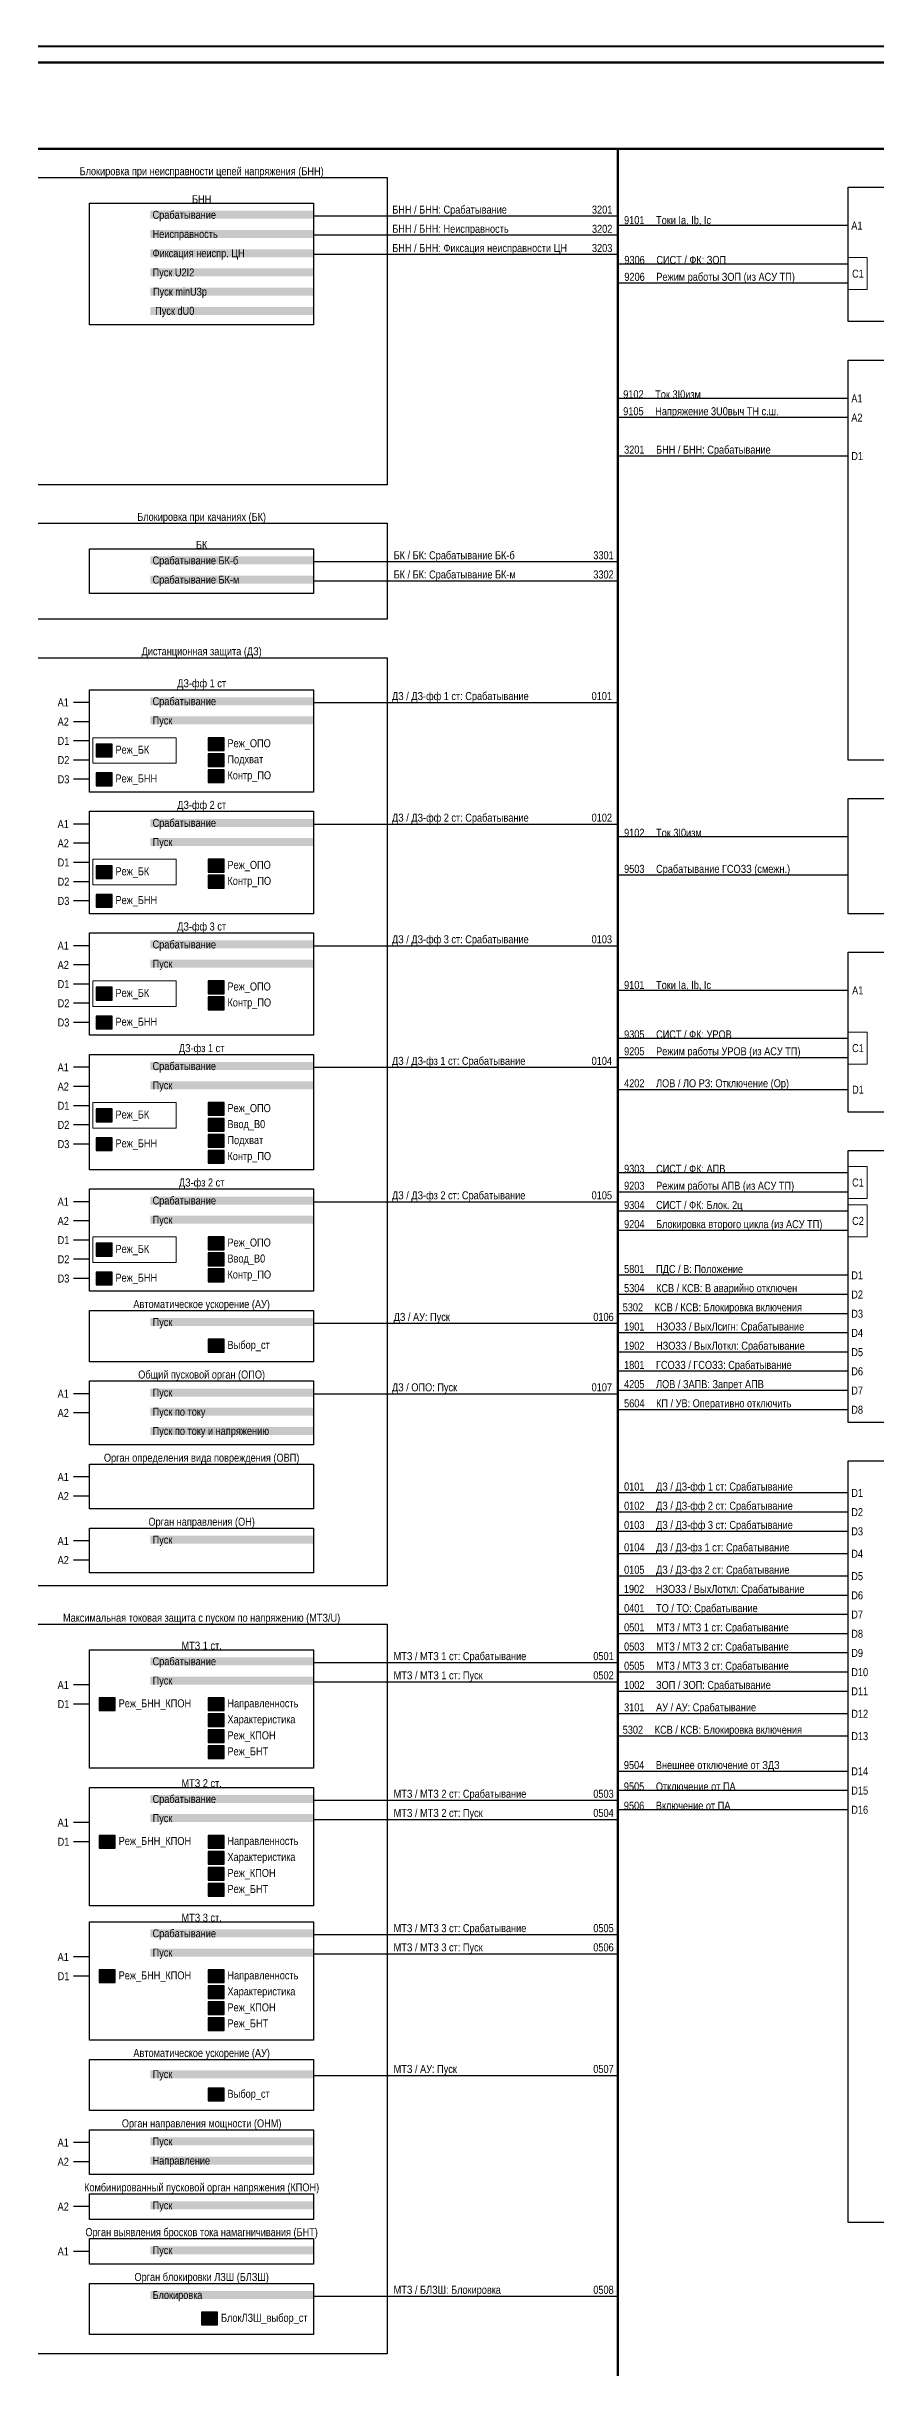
# Model space of a CAD drawing. Header units: millimetres. Extents: x 2179 to 12176, y -20554 to -12004.
# Drawn here: x 4146 to 4405, y -12869 to -12144 of the extents above; entities that cross this region are included whole.
import ezdxf
from ezdxf.enums import TextEntityAlignment as Align

# ---------------------------------------------------------------- set-up
doc = ezdxf.new("R2010")
doc.units = ezdxf.units.MM
for name, color, linetype, lineweight in [('GOOSE', 224, 'Continuous', 30), ('MMS', 190, 'Continuous', 30), ('Внутренняя шина', 4, 'Continuous', 70), ('Вход-Аналоги', 5, 'Continuous', 30), ('Линии связи', 75, 'Continuous', 30), ('Основная', 7, 'Continuous', 30), ('Сигналы внутр.', 13, 'Continuous', 30), ('Тонкая', 7, 'Continuous', 13)]:
    doc.layers.add(name, color=color, linetype=linetype, lineweight=lineweight)
doc.layers.add('Рамка внешняя', color=8, linetype='Continuous', lineweight=40, plot=False)
doc.styles.add('2.5_Gost_RD', font='ARIALN.TTF', dxfattribs={"height": 2.5})
doc.styles.add('Narrow', font='ARIALN.TTF')
doc.styles.add('Табл дан', font='ARIALN.TTF')

# ---------------------------------------------------------------- blocks, each defined once
blk = doc.blocks.new('*U15')
blk.add_lwpolyline([(0, 0), (1189, 0), (1189, 841), (0, 841)], close=True)
at = {"lineweight": 50}
blk.add_lwpolyline([(20, 836), (1184, 836), (1184, 5), (20, 5)], close=True, dxfattribs=at)
at = {"style": '2.5_Gost_RD', "flags": 8}
blk.add_attdef('ФОРМАТ', text='', height=2.5, dxfattribs=at).set_placement((1134, 4), align=Align.TOP_LEFT)
blk = doc.blocks.new('SW.3')
at = {"true_color": 0xadddf7}
h = blk.add_hatch(color=141, dxfattribs=at)
h.dxf.hatch_style = 1
h.paths.add_polyline_path([(5, 2), (0, 2), (0, -2), (5, -2)])
blk.add_lwpolyline([(5, 2), (0, 2), (0, -2), (5, -2)], close=True)
for points in [[(2, 1), (1, 1)], [(1, 0), (2, 0)], [(3, 0), (2, 1)], [(4, 0), (3, 0)], [(2, -1), (1, -1)]]:
    blk.add_lwpolyline(points)
blk = doc.blocks.new('SW.2')
at = {"true_color": 0xadddf7}
h = blk.add_hatch(color=141, dxfattribs=at)
h.dxf.hatch_style = 1
h.paths.add_polyline_path([(5, 2), (0, 2), (0, -2), (5, -2)])
blk.add_lwpolyline([(5, 2), (0, 2), (0, -2), (5, -2)], close=True)
for points in [[(1, 0), (2, 0)], [(2, 0), (3, 1)], [(3, 0), (4, 0)]]:
    blk.add_lwpolyline(points)

msp = doc.modelspace()

# ---------------------------------------------------------------- linework, layer by layer
at = {"layer": 'Внутренняя шина'}
for points in [[(4064, -12176), (4778, -12176)], [(4324, -12947), (4324, -12176)]]:
    msp.add_lwpolyline(points, dxfattribs=at)
at = {"layer": 'Линии связи'}
for points in [[(4324, -12197), (4229, -12197)], [(4324, -12203), (4229, -12203)], [(4324, -12209), (4229, -12209)], [(4396, -12212), (4324.09, -12212)], [(4396, -12218), (4324.09, -12218)], [(4396, -12260), (4324, -12260)], [(4396, -12272), (4324, -12272)], [(4229, -12305), (4324, -12305)], [(4229, -12311), (4324, -12311)], [(4229, -12349), (4324, -12349)], [(4229, -12387), (4324, -12387)], [(4396, -12403), (4324, -12403)], [(4229, -12425), (4324, -12425)], [(4396, -12439), (4324, -12439)], [(4396, -12454), (4324, -12454)], [(4396, -12460), (4324, -12460)], [(4229, -12463), (4324, -12463)], [(4396, -12496), (4324, -12496)], [(4396, -12502), (4324, -12502)], [(4229, -12505), (4324, -12505)], [(4396, -12508), (4324, -12508)], [(4396, -12514), (4324, -12514)], [(4396, -12528), (4324, -12528)], [(4396, -12534), (4324, -12534)], [(4396, -12540), (4324, -12540)], [(4229, -12543), (4324, -12543)], [(4396, -12546), (4324, -12546)], [(4396, -12552), (4324, -12552)], [(4396, -12558), (4324, -12558)], [(4229, -12565), (4324, -12565)], [(4396, -12564), (4324, -12564)], [(4396, -12570), (4324, -12570)], [(4396, -12596), (4324, -12596)], [(4396, -12602), (4324, -12602)], [(4396, -12608), (4324, -12608)], [(4396, -12615), (4324, -12615)], [(4396, -12622), (4324, -12622)], [(4396, -12628), (4324, -12628)], [(4396, -12634), (4324, -12634)], [(4396, -12640), (4324, -12640)], [(4229, -12649), (4324, -12649)], [(4396, -12646), (4324, -12646)], [(4229, -12655), (4324, -12655)], [(4396, -12652), (4324, -12652)], [(4396, -12658), (4324, -12658)], [(4396, -12665), (4324, -12665)], [(4396, -12672), (4324, -12672)], [(4396, -12683), (4324, -12683)], [(4229, -12692), (4324, -12692)], [(4396, -12689), (4324, -12689)], [(4229, -12698), (4324, -12698)], [(4396, -12695), (4324, -12695)], [(4229, -12734), (4324, -12734)], [(4229, -12740), (4324, -12740)], [(4229, -12778), (4324, -12778)], [(4229, -12847), (4324, -12847)]]:
    msp.add_lwpolyline(points, dxfattribs=at)
at = {"layer": 'Линии связи', "ltscale": 0.5}
for points in [[(4396, -12200), (4324, -12200)], [(4396, -12254), (4324, -12254)], [(4396, -12391), (4324, -12391)], [(4396, -12470), (4324, -12470)]]:
    msp.add_lwpolyline(points, dxfattribs=at)
at = {"layer": 'Основная'}
for points in [[(4136, -12185), (4252, -12185), (4252, -12281), (4136, -12281)], [(4396, -12188), (4512, -12188), (4512, -12230), (4396, -12230)], [(4159, -12193), (4229, -12193), (4229, -12231), (4159, -12231)], [(4396, -12242), (4512, -12242), (4512, -12367), (4396, -12367)], [(4136, -12293), (4252, -12293), (4252, -12323), (4136, -12323)], [(4159, -12301), (4229, -12301), (4229, -12315), (4159, -12315)], [(4136, -12335), (4252, -12335), (4252, -12625), (4136, -12625)], [(4159, -12345), (4229, -12345), (4229, -12377), (4159, -12377)], [(4396, -12379), (4512, -12379), (4512, -12415), (4396, -12415)], [(4159, -12383), (4229, -12383), (4229, -12415), (4159, -12415)], [(4159, -12421), (4229, -12421), (4229, -12453), (4159, -12453)], [(4396, -12427), (4512, -12427), (4512, -12477), (4396, -12477)], [(4159, -12459), (4229, -12459), (4229, -12495), (4159, -12495)], [(4396, -12489), (4512, -12489), (4512, -12574), (4396, -12574)], [(4159, -12501), (4229, -12501), (4229, -12533), (4159, -12533)], [(4159, -12539), (4229, -12539), (4229, -12555), (4159, -12555)], [(4159, -12561), (4229, -12561), (4229, -12581), (4159, -12581)], [(4159, -12587), (4229, -12587), (4229, -12601), (4159, -12601)], [(4396, -12586), (4512, -12586), (4512, -12824), (4396, -12824)], [(4159, -12607), (4229, -12607), (4229, -12621), (4159, -12621)], [(4136, -12637), (4252, -12637), (4252, -12865), (4136, -12865)], [(4159, -12645), (4229, -12645), (4229, -12682), (4159, -12682)], [(4159, -12688), (4229, -12688), (4229, -12725), (4159, -12725)], [(4159, -12730), (4229, -12730), (4229, -12767), (4159, -12767)], [(4159, -12773), (4229, -12773), (4229, -12789), (4159, -12789)], [(4159, -12795), (4229, -12795), (4229, -12809), (4159, -12809)], [(4159, -12815), (4229, -12815), (4229, -12823), (4159, -12823)], [(4159, -12829), (4229, -12829), (4229, -12837), (4159, -12837)], [(4159, -12843), (4229, -12843), (4229, -12859), (4159, -12859)]]:
    msp.add_lwpolyline(points, close=True, dxfattribs=at)
for points in [[(4159, -12349), (4154, -12349)], [(4159, -12355), (4154, -12355)], [(4159, -12361), (4154, -12361)], [(4159, -12367), (4154, -12367)], [(4159, -12373), (4154, -12373)], [(4159, -12387), (4154, -12387)], [(4159, -12393), (4154, -12393)], [(4159, -12399), (4154, -12399)], [(4159, -12405), (4154, -12405)], [(4159, -12411), (4154, -12411)], [(4159, -12425), (4154, -12425)], [(4159, -12431), (4154, -12431)], [(4159, -12437), (4154, -12437)], [(4159, -12443), (4154, -12443)], [(4159, -12449), (4154, -12449)], [(4159, -12463), (4154, -12463)], [(4159, -12469), (4154, -12469)], [(4159, -12475), (4154, -12475)], [(4159, -12481), (4154, -12481)], [(4159, -12487), (4154, -12487)], [(4159, -12505), (4154, -12505)], [(4159, -12511), (4154, -12511)], [(4159, -12517), (4154, -12517)], [(4159, -12523), (4154, -12523)], [(4159, -12529), (4154, -12529)], [(4159, -12565), (4154, -12565)], [(4159, -12571), (4154, -12571)], [(4159, -12591), (4154, -12591)], [(4159, -12597), (4154, -12597)], [(4159, -12611), (4154, -12611)], [(4159, -12617), (4154, -12617)], [(4159, -12656), (4154, -12656)], [(4159, -12662), (4154, -12662)], [(4159, -12699), (4154, -12699)], [(4159, -12705), (4154, -12705)], [(4159, -12741), (4154, -12741)], [(4159, -12747), (4154, -12747)], [(4159, -12799), (4154, -12799)], [(4159, -12805), (4154, -12805)], [(4159, -12819), (4154, -12819)], [(4159, -12833), (4154, -12833)]]:
    msp.add_lwpolyline(points, dxfattribs=at)
at = {"layer": 'Тонкая'}
for points in [[(4396, -12210), (4402, -12210), (4402, -12220), (4396, -12220)], [(4160, -12360), (4186, -12360), (4186, -12368), (4160, -12368)], [(4160, -12398), (4186, -12398), (4186, -12406), (4160, -12406)], [(4160, -12436), (4186, -12436), (4186, -12444), (4160, -12444)], [(4396, -12452), (4402, -12452), (4402, -12462), (4396, -12462)], [(4160, -12474), (4186, -12474), (4186, -12482), (4160, -12482)], [(4396, -12494), (4402, -12494), (4402, -12504), (4396, -12504)], [(4396, -12506), (4402, -12506), (4402, -12516), (4396, -12516)], [(4160, -12516), (4186, -12516), (4186, -12524), (4160, -12524)]]:
    msp.add_lwpolyline(points, close=True, dxfattribs=at)

# ---------------------------------------------------------------- block references
at = {"layer": 'Основная'}
for name, p in [('SW.3', (4161, -12364)), ('SW.3', (4196, -12362)), ('SW.2', (4196, -12367)), ('SW.2', (4161, -12373)), ('SW.3', (4196, -12372)), ('SW.3', (4161, -12402)), ('SW.3', (4196, -12400)), ('SW.2', (4161, -12411)), ('SW.3', (4196, -12405)), ('SW.3', (4161, -12440)), ('SW.3', (4196, -12438)), ('SW.3', (4196, -12443)), ('SW.2', (4161, -12449)), ('SW.3', (4196, -12476)), ('SW.3', (4161, -12478)), ('SW.2', (4196, -12481)), ('SW.2', (4161, -12487)), ('SW.2', (4196, -12486)), ('SW.3', (4196, -12491)), ('SW.3', (4161, -12520)), ('SW.3', (4196, -12518)), ('SW.2', (4196, -12523)), ('SW.3', (4196, -12528)), ('SW.2', (4161, -12529)), ('SW.3', (4196, -12550)), ('SW.3', (4162, -12662)), ('SW.3', (4196, -12662)), ('SW.3', (4196, -12667)), ('SW.2', (4196, -12672)), ('SW.2', (4196, -12677)), ('SW.3', (4162, -12705)), ('SW.3', (4196, -12705)), ('SW.3', (4196, -12710)), ('SW.2', (4196, -12715)), ('SW.2', (4196, -12720)), ('SW.3', (4162, -12747)), ('SW.3', (4196, -12747)), ('SW.3', (4196, -12752)), ('SW.2', (4196, -12757)), ('SW.2', (4196, -12762)), ('SW.3', (4196, -12784)), ('SW.3', (4194, -12854))]:
    msp.add_blockref(name, p, dxfattribs=at)
at = {"layer": 'Рамка внешняя'}
msp.add_blockref('*U15', (3683, -12985), dxfattribs=at)

# ---------------------------------------------------------------- texts
at = {"layer": 'GOOSE', "char_height": 2.5, "attachment_point": 7, "style": 'Narrow'}
for s, insert, width in [('9503^IСрабатывание ГСОЗЗ (смежн.)', (4326, -12403), 70), ('9504^IВнешнее отключение от ЗДЗ', (4325.93, -12683), 73.0735), ('\\pt10;9505^IОтключение от ПА', (4325.93, -12689), 73.0735), ('9506^IВключение от ПА', (4325.93, -12695), 48)]:
    msp.add_mtext(s, dxfattribs=dict(at, insert=insert, width=width))
at = {"layer": 'MMS', "char_height": 2.5, "attachment_point": 7, "style": 'Narrow'}
for s, insert, width in [('9306^IСИСТ / ФК: ЗОП', (4326.09, -12212), 48), ('9206^IРежим работы ЗОП (из АСУ ТП)', (4326.09, -12218), 69.9053), ('9305^IСИСТ / ФК: УРОВ', (4326, -12454), 48), ('9205^IРежим работы УРОВ (из АСУ ТП)', (4326, -12460), 70), ('9303^IСИСТ / ФК: АПВ', (4326, -12496), 48), ('9203^IРежим работы АПВ (из АСУ ТП)', (4326, -12502), 70), ('\\pt10;9304^IСИСТ / ФК: Блок. 2ц', (4326, -12508), 48), ('9204^IБлокировка второго цикла (из АСУ ТП)', (4326, -12514), 70)]:
    msp.add_mtext(s, dxfattribs=dict(at, insert=insert, width=width))
at = {"layer": 'Вход-Аналоги', "char_height": 2.5, "attachment_point": 7, "style": 'Narrow'}
for s, insert, width in [('9101^IТоки Ia, Ib, Ic', (4326, -12200), 48), ('9102^IТок 3I0изм', (4325.73, -12254), 48), ('9105^IНапряжение 3U0выч ТН с.ш.', (4325.73, -12260), 53.2651), ('9102^IТок 3I0изм', (4326, -12391), 48), ('9101^IТоки Ia, Ib, Ic', (4326, -12439), 48)]:
    msp.add_mtext(s, dxfattribs=dict(at, insert=insert, width=width))
at = {"layer": 'Основная', "style": 'Табл дан'}
for s, p in [('A1', (4397, -12200)), ('C1', (4397.25, -12215)), ('A1', (4397, -12254)), ('A2', (4397, -12260)), ('D1', (4397, -12272)), ('A1', (4149, -12349)), ('A2', (4149, -12355)), ('D1', (4149, -12361)), ('D2', (4149, -12367)), ('Реж_БК', (4167.07, -12363.75)), ('Реж_ОПО', (4202.07, -12361.75)), ('Подхват', (4202.07, -12366.75)), ('D3', (4149, -12373)), ('Реж_БНН', (4167.07, -12372.75)), ('Контр_ПО', (4202.07, -12371.75)), ('A1', (4149, -12387)), ('A2', (4149, -12393)), ('D1', (4149, -12399)), ('Реж_БК', (4167.07, -12401.75)), ('Реж_ОПО', (4202.07, -12399.75)), ('D2', (4149, -12405)), ('D3', (4149, -12411)), ('Реж_БНН', (4167.07, -12410.75)), ('Контр_ПО', (4202.07, -12404.75)), ('A1', (4149, -12425)), ('A2', (4149, -12431)), ('D1', (4149, -12437)), ('Реж_БК', (4167.07, -12439.75)), ('Реж_ОПО', (4202.07, -12437.75)), ('A1', (4397.25, -12439)), ('D2', (4149, -12443)), ('Контр_ПО', (4202.07, -12442.75)), ('D3', (4149, -12449)), ('Реж_БНН', (4167.07, -12448.75)), ('C1', (4397.25, -12457)), ('A1', (4149, -12463)), ('A2', (4149, -12469)), ('D1', (4149, -12475)), ('Реж_ОПО', (4202.07, -12475.75)), ('D1', (4397.25, -12470)), ('D2', (4149, -12481)), ('Реж_БК', (4167.07, -12477.75)), ('Ввод_B0', (4202.07, -12480.75)), ('D3', (4149, -12487)), ('Реж_БНН', (4167.07, -12486.75)), ('Подхват', (4202.07, -12485.75)), ('Контр_ПО', (4202.07, -12490.75)), ('A1', (4149, -12505)), ('C1', (4397.25, -12499)), ('A2', (4149, -12511)), ('C2', (4397.25, -12511)), ('D1', (4149, -12517)), ('Реж_БК', (4167.07, -12519.75)), ('Реж_ОПО', (4202.07, -12517.75)), ('D2', (4149, -12523)), ('Ввод_B0', (4202.07, -12522.75)), ('D3', (4149, -12529)), ('Реж_БНН', (4167.07, -12528.75)), ('Контр_ПО', (4202.07, -12527.75)), ('D1', (4397, -12528)), ('D2', (4397, -12534)), ('D3', (4397, -12540)), ('D4', (4397, -12546)), ('Выбор_ст', (4202.07, -12549.75)), ('D5', (4397, -12552)), ('D6', (4397, -12558)), ('A1', (4149, -12565)), ('D7', (4397, -12564)), ('D8', (4397, -12570)), ('A2', (4149, -12571)), ('A1', (4149, -12591)), ('A2', (4149, -12597)), ('D1', (4397, -12596)), ('D2', (4397, -12602)), ('A1', (4149, -12611)), ('D3', (4397, -12608)), ('A2', (4149, -12617)), ('D4', (4397, -12615)), ('D5', (4397, -12622)), ('D6', (4397, -12628)), ('D7', (4397, -12634)), ('D8', (4397, -12640)), ('D9', (4397, -12646)), ('A1', (4149, -12656)), ('D10', (4397, -12652)), ('D1', (4149, -12662)), ('Реж_БНН_КПОН', (4168.07, -12661.75)), ('Направленность', (4202.07, -12661.75)), ('D11', (4397, -12658)), ('D12', (4397, -12665)), ('Характеристика', (4202.07, -12666.75)), ('Реж_КПОН', (4202.07, -12671.75)), ('D13', (4397, -12672)), ('Реж_БНТ', (4202.07, -12676.75)), ('D14', (4397, -12683)), ('D15', (4397, -12689)), ('A1', (4149, -12699)), ('D16', (4397, -12695)), ('D1', (4149, -12705)), ('Реж_БНН_КПОН', (4168.07, -12704.75)), ('Направленность', (4202.07, -12704.75)), ('Характеристика', (4202.07, -12709.75)), ('Реж_КПОН', (4202.07, -12714.75)), ('Реж_БНТ', (4202.07, -12719.75)), ('A1', (4149, -12741)), ('D1', (4149, -12747)), ('Реж_БНН_КПОН', (4168.07, -12746.75)), ('Характеристика', (4202.07, -12751.75)), ('Направленность', (4202.07, -12746.75)), ('Реж_КПОН', (4202.07, -12756.75)), ('Реж_БНТ', (4202.07, -12761.75)), ('Выбор_ст', (4202.07, -12783.75)), ('A1', (4149, -12799)), ('A2', (4149, -12805)), ('A2', (4149, -12819)), ('A1', (4149, -12833)), ('БлокЛЗШ_выбор_ст', (4200.07, -12853.75))]:
    msp.add_text(s, height=2.5, dxfattribs=at).set_placement(p, align=Align.MIDDLE_LEFT)
at = {"layer": 'Основная', "char_height": 2.5, "attachment_point": 8, "style": 'Narrow'}
for s, insert, width in [('Блокировка при неисправности цепей напряжения (БНН)', (4194, -12185), 116), ('\\A1;БНН', (4194, -12193), 70), ('Блокировка при качаниях (БК)', (4194, -12293), 116), ('БК', (4194, -12301), 70), ('Дистанционная защита (ДЗ)', (4194, -12335), 116), ('ДЗ-фф 1 ст', (4194, -12345), 70), ('ДЗ-фф 2 ст', (4194, -12383), 70), ('ДЗ-фф 3 ст', (4194, -12421), 70), ('ДЗ-фз 1 ст', (4194, -12459), 70), ('ДЗ-фз 2 ст', (4194, -12501), 70), ('Автоматическое ускорение (АУ)', (4194, -12539), 70), ('Общий пусковой орган (ОПО)', (4194, -12561), 70), ('Орган определения вида повреждения (ОВП)', (4194, -12587), 70), ('Орган направления (ОН)', (4194, -12607), 70), ('Максимальная токовая защита с пуском по напряжению (МТЗ/U)', (4194, -12637), 116), ('\\A1;МТЗ 1 ст.', (4194, -12645), 70), ('\\A1;МТЗ 2 ст.', (4194, -12688), 70), ('\\A1;МТЗ 3 ст.', (4194, -12730), 70), ('Автоматическое ускорение (АУ)', (4194, -12773), 70), ('Орган направления мощности (ОНМ)', (4194, -12795), 70), ('Комбинированный пусковой орган напряжения (КПОН)', (4194, -12815), 82), ('Орган выявления бросков тока намагничивания (БНТ)', (4194, -12829), 82), ('Орган блокировки ЛЗШ (БЛЗШ)', (4194, -12843), 70)]:
    msp.add_mtext(s, dxfattribs=dict(at, insert=insert, width=width))
at = {"layer": 'Основная', "char_height": 2.5, "width": 51, "attachment_point": 4, "style": 'Narrow', "bg_fill": 1, "box_fill_scale": 1, "bg_fill_color": 9, "bg_fill_transparency": 0}
for s, insert in [('\\pl0.67568;Срабатывание', (4178, -12196.99)), ('\\pl0.67568;Неисправность', (4178, -12202.99)), ('\\pl0.67568;Фиксация неиспр. ЦН', (4178, -12208.99)), ('\\pl0.67568;Пуск U2I2', (4178, -12215)), (' Пуск {\\A1;minU3p}', (4178, -12221)), ('\\pl0.67568; Пуск {\\A1;dU0}', (4178, -12227)), ('\\pl0.67568;Срабатывание БК-б', (4178, -12305)), ('\\pl0.67568;Срабатывание БК-м', (4178, -12311)), ('\\pl0.67568;Срабатывание', (4178, -12349)), ('\\pl0.67568;Пуск', (4178, -12355)), ('\\pl0.67568;Срабатывание', (4178, -12387)), ('\\pl0.67568;Пуск', (4178, -12393)), ('\\pl0.67568;Срабатывание', (4178, -12425)), ('\\pl0.67568;Пуск', (4178, -12431)), ('\\pl0.67568;Срабатывание', (4178, -12463)), ('\\pl0.67568;Пуск', (4178, -12469)), ('\\pl0.67568;Срабатывание', (4178, -12505)), ('\\pl0.67568;Пуск', (4178, -12511)), ('\\pl0.67568;Пуск', (4178, -12543)), ('\\pl0.67568;Пуск', (4178, -12565)), ('\\pl0.67568;Пуск по току', (4178, -12571)), ('\\pl0.67568;Пуск по току и напряжению', (4178, -12577)), ('\\pl0.67568;Пуск', (4178, -12611)), ('\\pl0.67568;Срабатывание', (4178, -12649)), ('\\pl0.67568;Пуск', (4178, -12655)), ('\\pl0.67568;Срабатывание', (4178, -12692)), ('\\pl0.67568;Пуск', (4178, -12698)), ('\\pl0.67568;Срабатывание', (4178, -12734)), ('\\pl0.67568;Пуск', (4178, -12740)), ('\\pl0.67568;Пуск', (4178, -12778)), ('\\pl0.67568;Пуск', (4178, -12799)), ('\\pl0.67568;Направление', (4178, -12805)), ('\\pl0.67568;Пуск', (4178, -12819)), ('\\pl0.67568;Пуск', (4178, -12833)), ('\\pl0.67568;Блокировка', (4178, -12847))]:
    msp.add_mtext(s, dxfattribs=dict(at, insert=insert))
at = {"layer": 'Сигналы внутр.', "char_height": 2.5, "attachment_point": 7}
for s, insert, width, style in [('БНН / БНН: Срабатывание^I^I^I   3201^I', (4253.57, -12197), 70.43, 'Табл дан'), ('БНН / БНН: Неисправность^I^I   ^I   3202^I', (4253.57, -12203), 70.43, 'Табл дан'), ('БНН / БНН: Фиксация неисправности ЦН^I   3203^I', (4253.57, -12209), 70.43, 'Табл дан'), ('3201^IБНН / БНН: Срабатывание', (4326, -12272), 48, 'Narrow'), ('БК / БК: Срабатывание БК-б^I^I^I   3301', (4254, -12305), 70, 'Табл дан'), ('БК / БК: Срабатывание БК-м^I^I^I   3302^I', (4254, -12311), 70, 'Табл дан'), ('ДЗ / {\\A1;ДЗ-фф 1 ст}: Срабатывание^I^I   0101^I', (4253.47, -12349), 70.527, 'Табл дан'), ('ДЗ / {\\A1;ДЗ-фф 2 ст}: Срабатывание^I^I   0102^I', (4253.47, -12387), 70.527, 'Табл дан'), ('ДЗ / {\\A1;ДЗ-фф 3 ст}: Срабатывание^I^I   0103^I', (4253.47, -12425), 70.527, 'Табл дан'), ('ДЗ / {\\A1;ДЗ-фз 1 ст}: Срабатывание^I^I   0104^I', (4253.47, -12463), 70.527, 'Табл дан'), ('ДЗ / {\\A1;ДЗ-фз 2 ст}: Срабатывание^I^I   0105^I', (4253.47, -12505), 70.527, 'Табл дан'), ('5801^IПДС / В: Положение', (4326, -12528), 63, 'Narrow'), ('5304^IКСВ / КСВ: В аварийно отключен', (4326, -12534), 70, 'Narrow'), ('ДЗ / АУ{\\A1;: }Пуск^I^I^I^I   ^I   0106^I', (4254, -12543), 70, 'Табл дан'), ('5302^IКСВ / КСВ: Блокировка включения', (4325.57, -12540), 58.43, 'Табл дан'), ('\\A1;\\pt10;1901^IНЗОЗЗ / ВыхЛсигн: Срабатывание', (4326, -12546), 71, 'Табл дан'), ('\\A1;\\pt10;1902^IНЗОЗЗ / ВыхЛоткл: Срабатывание', (4326, -12552), 71, 'Табл дан'), ('1801^IГСОЗЗ / ГСОЗЗ: Срабатывание', (4326, -12558), 70, 'Narrow'), ('ДЗ / ОПО: Пуск^I^I^I^I   0107^I', (4253.47, -12565), 70.527, 'Табл дан'), ('4205^IЛОВ / ЗАПВ: Запрет АПВ', (4326, -12564), 70, 'Narrow'), ('5604^IКП / УВ: Оперативно отключить', (4326, -12570), 70, 'Narrow'), ('0101^IДЗ / {\\A1;ДЗ-фф 1 ст}: Срабатывание ', (4326, -12596), 70, 'Narrow'), ('0102^IДЗ / {\\A1;ДЗ-фф 2 ст}: Срабатывание ', (4326, -12602), 70, 'Narrow'), ('0103^IДЗ / {\\A1;ДЗ-фф 3 ст}: Срабатывание ', (4326, -12608), 70, 'Narrow'), ('0104^IДЗ / {\\A1;ДЗ-фз 1 ст}: Срабатывание ', (4326, -12615), 60, 'Табл дан'), ('0105^IДЗ / {\\A1;ДЗ-фз 2 ст}: Срабатывание ', (4326, -12622), 60, 'Табл дан'), ('\\A1;\\pt10;1902^IНЗОЗЗ / ВыхЛоткл: Срабатывание', (4325.93, -12628), 70.0735, 'Narrow'), ('0401^IТО / ТО: Срабатывание', (4326, -12634), 48, 'Narrow'), ('0501^IМТЗ / {\\A1;МТЗ 1 ст: Срабатывание}', (4326, -12640), 71, 'Narrow'), ('МТЗ / {\\A1;МТЗ 1 ст: Срабатывание^I^I   }0501^I', (4254, -12649), 70, 'Табл дан'), ('0503^IМТЗ / {\\A1;МТЗ 2 ст: Срабатывание}', (4326, -12646), 71, 'Narrow'), ('0505^IМТЗ / {\\A1;МТЗ 3 ст: Срабатывание}', (4326, -12652), 71, 'Narrow'), ('МТЗ / {\\A1;МТЗ 1 ст: Пуск^I^I^I^I   }0502^I', (4254, -12655), 70, 'Табл дан'), ('1002^IЗОП / ЗОП: Срабатывание', (4326, -12658), 48, 'Narrow'), ('3101^IАУ / АУ: Срабатывание', (4326, -12665), 48, 'Narrow'), ('5302^IКСВ / КСВ: Блокировка включения', (4325.57, -12672), 58.43, 'Табл дан'), ('МТЗ / {\\A1;МТЗ 2 ст: Срабатывание^I^I   }0503^I', (4254, -12692), 70, 'Табл дан'), ('МТЗ / {\\A1;МТЗ 2 ст: Пуск^I^I^I^I   }0504^I', (4254, -12698), 70, 'Табл дан'), ('МТЗ / {\\A1;МТЗ 3 ст: Срабатывание^I^I   }0505^I', (4254, -12734), 70, 'Табл дан'), ('МТЗ / {\\A1;МТЗ 3 ст: Пуск^I^I^I^I   }0506^I', (4254, -12740), 70, 'Табл дан'), ('МТЗ / АУ: Пуск^I^I^I^I   ^I   0507^I', (4254, -12778), 70, 'Табл дан'), ('МТЗ / БЛЗШ: Блокировка^I^I   ^I   0508^I', (4254, -12847), 70, 'Табл дан')]:
    msp.add_mtext(s, dxfattribs=dict(at, insert=insert, width=width, style=style))
at = {"layer": 'Сигналы внутр.', "ltscale": 0.5, "insert": (4326, -12470), "char_height": 2.5, "width": 58, "attachment_point": 7, "style": 'Narrow'}
msp.add_mtext('4202^IЛОВ / ЛО РЗ: Отключение (Op)', dxfattribs=at)

doc.saveas('drawing.dxf')
